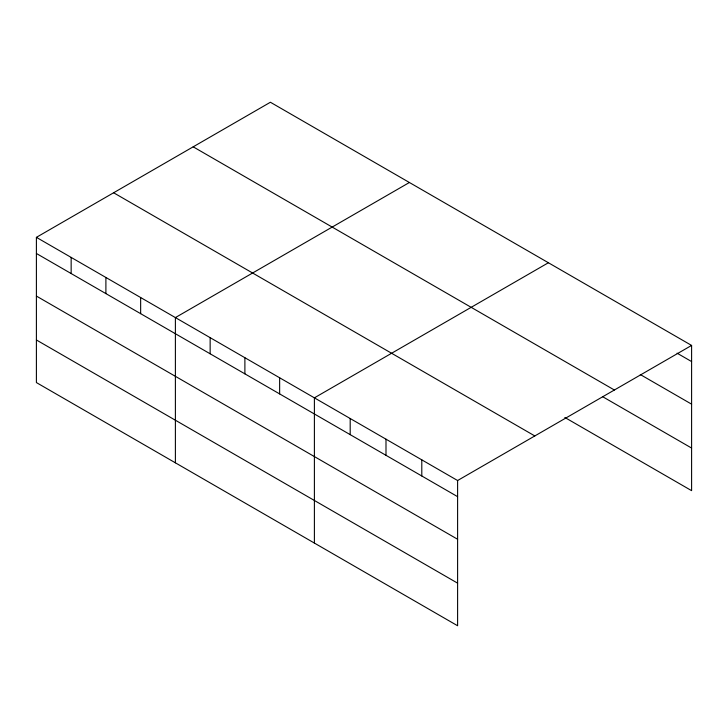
<?xml version="1.0" encoding="UTF-8"?>
<svg xmlns="http://www.w3.org/2000/svg" width="728" height="728" viewBox="0 0 728 728"><rect width="100%" height="100%" fill="white"/><g stroke="black" fill="none" stroke-linecap="round" stroke-linejoin="round"><path stroke-width="1.09" d="M36.4 237.346L457.603 480.525L457.603 625.752L36.4 382.573L36.4 237.346L270.397 102.248L691.6 345.427L691.6 490.654L564.846 417.472M409.4 182.491L175.393 317.59L175.393 462.826M548.393 262.744L314.396 397.843L314.396 543.07M457.603 480.525L691.6 345.427M677.086 353.18L691.6 361.561M640.312 374.556L691.6 404.158M193.184 146.828L614.377 390.008M602.575 396.66L691.6 448.057M113.623 192.765L534.816 435.945M36.4 253.481L457.603 496.66M36.4 296.078L457.603 539.257M36.4 339.976L457.603 583.155M421.794 459.85L421.794 475.985M385.995 439.184L385.995 455.319M350.195 418.509L350.195 434.643M279.643 377.777L279.643 393.912M244.89 357.721L244.89 373.855M210.146 337.656L210.146 353.79M140.65 297.534L140.65 313.668M105.897 277.468L105.897 293.602M71.153 257.412L71.153 273.546"/></g></svg>
